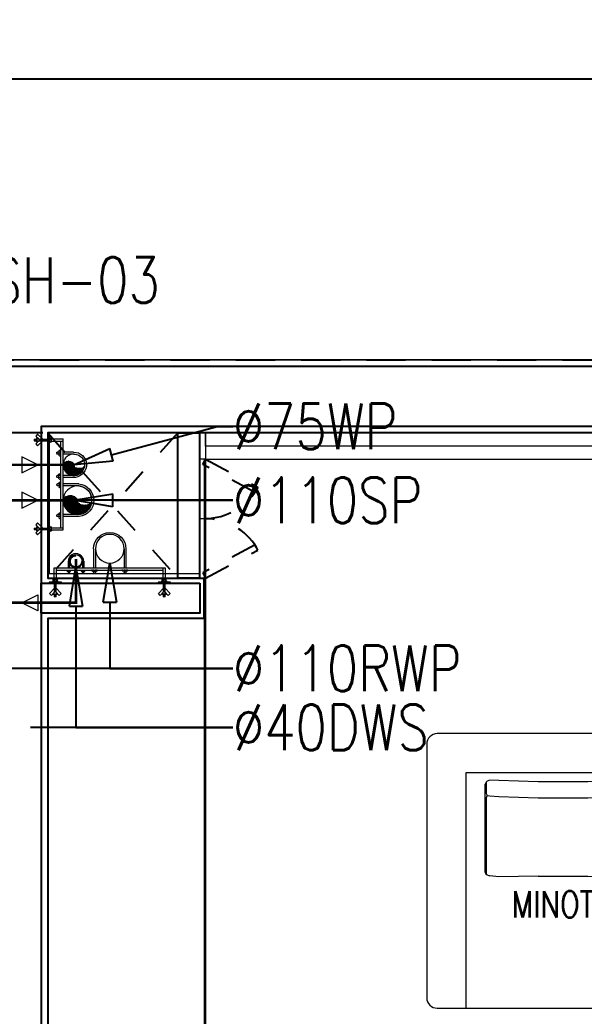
# Model space of a CAD drawing. Header units: metres. Extents: x 42 to 199, y -121 to 268.
# Drawn here: x 110.679 to 112.839, y 43.192 to 47.002 of the extents above; entities that cross this region are included whole.
import ezdxf
from ezdxf import colors
from ezdxf.entities.mleader import LeaderData, LeaderLine
from ezdxf.math import Vec2, Vec3

# ---------------------------------------------------------------- set-up
doc = ezdxf.new("R2010")
doc.units = ezdxf.units.M
doc.header["$LTSCALE"] = 0.3
for name, pattern in [('ACAD_ISO04W100', [30, 24, -3, 0, -3]), ('DASHED', [0.75, 0.5, -0.25]), ('HIDDEN', [0.375, 0.25, -0.125])]:
    doc.linetypes.add(name, pattern=pattern)
doc.layers.get('0').update_dxf_attribs({"color": 8})
for name, color, linetype in [('A-Cols', 8, 'Continuous'), ('A-ELEVATION 3', 8, 'Continuous'), ('A-Hidden-Above', 8, 'HIDDEN'), ('A-TEXT ARCHITECURAL', 8, 'Continuous'), ('A-Wall-Full', 8, 'Continuous'), ('A-Wall-Plst', 8, 'Continuous')]:
    doc.layers.add(name, color=color, linetype=linetype)
for name, color, linetype, lineweight in [('A-Furniture', 8, 'Continuous', 0), ('AGI- TEXT', 7, 'Continuous', 0), ('AGI-EX RAIN WATER', 4, 'Continuous', 0), ('AGI-PHE-SWP', 6, 'Continuous', 0), ('AGI-PHE-WP', 5, 'ACAD_ISO04W100', 0), ('DA HOUSE ARCH LAYOUT', 8, 'Continuous', 9), ('PHE - DWS', 3, 'DASHED', 0), ('PHE CLAMP', 7, 'Continuous', 0), ('PHE-BWS', 3, 'Continuous', 0), ('PHE-CLAMP', 7, 'Continuous', 0), ('PHE-RWP', 4, 'HIDDEN', 0)]:
    doc.layers.add(name, color=color, linetype=linetype, lineweight=lineweight)
doc.styles.add('ROMANS', font='romans.shx', dxfattribs={"width": 0.8, "height": 0.5})
doc.styles.add('T225', font='romans.shx', dxfattribs={"width": 0.8, "height": 0.25})

# ---------------------------------------------------------------- blocks, each defined once
blk = doc.blocks.new('zw$2E0D')
for p, q in [((-1.24, 1.05), (0.04, 1.05)), ((0, 1.05), (0, 0)), ((-2.2923, 0.8648), (-2.2969, 0.8569)), ((-2.2969, 0.7322), (-2.2969, 0.8569)), ((-2.2923, 0.864), (-2.2887, 0.8679)), ((-2.2887, 0.8679), (-2.2923, 0.8648)), ((-2.2923, 0.864), (-2.2923, 0.8213)), ((-2.2785, 0.8715), (-2.2887, 0.8679)), ((-2.2443, 0.8702), (-2.2785, 0.8715)), ((-2.0931, 0.8656), (-2.2443, 0.8702)), ((-1.903, 0.8656), (-2.0931, 0.8656)), ((-1.7518, 0.8702), (-1.903, 0.8656)), ((-1.7176, 0.8715), (-1.7518, 0.8702)), ((-1.7074, 0.8679), (-1.7176, 0.8715)), ((-1.7038, 0.864), (-1.7074, 0.8679)), ((-1.7074, 0.8679), (-1.7038, 0.8648)), ((-1.7038, 0.8648), (-1.6992, 0.8569)), ((-1.7038, 0.8213), (-1.7038, 0.864)), ((-1.6992, 0.7334), (-1.6992, 0.8569)), ((-1.6685, 0.8648), (-1.6731, 0.8569)), ((-1.6731, 0.7322), (-1.6731, 0.8569)), ((-1.6685, 0.864), (-1.6649, 0.8679)), ((-1.6649, 0.8679), (-1.6685, 0.8648)), ((-1.6685, 0.864), (-1.6685, 0.8213)), ((-1.6547, 0.8715), (-1.6649, 0.8679)), ((-1.6205, 0.8702), (-1.6547, 0.8715)), ((-1.4693, 0.8656), (-1.6205, 0.8702)), ((-1.2792, 0.8656), (-1.4693, 0.8656)), ((-1.128, 0.8702), (-1.2792, 0.8656)), ((-1.0938, 0.8715), (-1.128, 0.8702)), ((-1.0836, 0.8679), (-1.0938, 0.8715)), ((-1.08, 0.864), (-1.0836, 0.8679)), ((-1.0836, 0.8679), (-1.08, 0.8648)), ((-1.08, 0.8648), (-1.0754, 0.8569)), ((-1.08, 0.8213), (-1.08, 0.864)), ((-1.0754, 0.7334), (-1.0754, 0.8569)), ((-2.2923, 0.8213), (-2.2887, 0.8129)), ((-2.2887, 0.8129), (-2.2923, 0.805)), ((-2.2923, 0.805), (-2.2923, 0.5118)), ((-2.2887, 0.8129), (-2.2785, 0.8117)), ((-2.2785, 0.8117), (-2.2443, 0.8096)), ((-2.2443, 0.8096), (-2.0931, 0.8042)), ((-2.0931, 0.8042), (-1.903, 0.8042)), ((-1.903, 0.8042), (-1.7518, 0.8096)), ((-1.7518, 0.8096), (-1.7176, 0.8117)), ((-1.7176, 0.8117), (-1.7074, 0.8129)), ((-1.7038, 0.8213), (-1.7074, 0.8129)), ((-1.7074, 0.8129), (-1.7038, 0.805)), ((-1.7038, 0.5118), (-1.7038, 0.805)), ((-1.6685, 0.8213), (-1.6649, 0.8129)), ((-1.6649, 0.8129), (-1.6685, 0.805)), ((-1.6685, 0.805), (-1.6685, 0.5118)), ((-1.6649, 0.8129), (-1.6547, 0.8117)), ((-1.6547, 0.8117), (-1.6205, 0.8096)), ((-1.6205, 0.8096), (-1.4693, 0.8042)), ((-1.4693, 0.8042), (-1.2792, 0.8042)), ((-1.2792, 0.8042), (-1.128, 0.8096)), ((-1.128, 0.8096), (-1.0938, 0.8117)), ((-1.0938, 0.8117), (-1.0836, 0.8129)), ((-1.08, 0.8213), (-1.0836, 0.8129)), ((-1.0836, 0.8129), (-1.08, 0.805)), ((-1.08, 0.5118), (-1.08, 0.805)), ((-2.2969, 0.5209), (-2.2969, 0.7322)), ((-1.6992, 0.7334), (-1.6992, 0.5209)), ((-1.6731, 0.5209), (-1.6731, 0.7322)), ((-1.0754, 0.7334), (-1.0754, 0.5209)), ((0.5314, 0.6996), (0.5342, 0.7337)), ((0.5403, 0.7475), (0.5342, 0.7337)), ((0.5378, 0.7439), (0.5403, 0.7475)), ((0.5403, 0.7475), (0.5494, 0.7521)), ((0.8335, 0.7475), (0.5403, 0.7475)), ((0.5494, 0.7521), (0.7607, 0.7521)), ((0.7607, 0.7521), (0.8854, 0.7521)), ((0.8414, 0.7439), (0.8335, 0.7475)), ((0.8402, 0.7337), (0.8381, 0.6996)), ((0.8414, 0.7439), (0.8402, 0.7337)), ((0.8498, 0.7475), (0.8414, 0.7439)), ((0.8925, 0.7475), (0.8498, 0.7475)), ((0.8933, 0.7475), (0.8854, 0.7521)), ((0.8925, 0.7475), (0.8964, 0.7439)), ((0.8964, 0.7439), (0.8933, 0.7475)), ((0.9, 0.7337), (0.8964, 0.7439)), ((0.8987, 0.6996), (0.9, 0.7337)), ((0.5336, 0.5483), (0.5314, 0.6996)), ((0.8381, 0.6996), (0.8327, 0.5483)), ((0.8941, 0.5483), (0.8987, 0.6996)), ((0.5336, 0.5483), (0.5336, 0.3583)), ((0.8327, 0.5483), (0.8327, 0.3583)), ((0.8941, 0.3583), (0.8941, 0.5483)), ((-2.2923, 0.5118), (-2.2969, 0.5209)), ((-2.2887, 0.5094), (-2.2923, 0.5118)), ((-2.2923, 0.5118), (-2.2785, 0.5057)), ((-2.2443, 0.5029), (-2.2785, 0.5057)), ((-2.0931, 0.5051), (-2.2443, 0.5029)), ((-2.0931, 0.5051), (-1.903, 0.5051)), ((-1.903, 0.5051), (-1.7518, 0.5029)), ((-1.7176, 0.5057), (-1.7518, 0.5029)), ((-1.7038, 0.5118), (-1.7176, 0.5057)), ((-1.7074, 0.5094), (-1.7038, 0.5118)), ((-1.7038, 0.5118), (-1.6992, 0.5209)), ((-1.6685, 0.5118), (-1.6731, 0.5209)), ((-1.6649, 0.5094), (-1.6685, 0.5118)), ((-1.6685, 0.5118), (-1.6547, 0.5057)), ((-1.6205, 0.5029), (-1.6547, 0.5057)), ((-1.4693, 0.5051), (-1.6205, 0.5029)), ((-1.4693, 0.5051), (-1.2792, 0.5051)), ((-1.2792, 0.5051), (-1.128, 0.5029)), ((-1.0938, 0.5057), (-1.128, 0.5029)), ((-1.08, 0.5118), (-1.0938, 0.5057)), ((-1.0836, 0.5094), (-1.08, 0.5118)), ((-1.08, 0.5118), (-1.0754, 0.5209)), ((0.5336, 0.3583), (0.5314, 0.207)), ((0.8327, 0.3583), (0.8381, 0.207)), ((0.8987, 0.207), (0.8941, 0.3583)), ((0.5342, 0.1728), (0.5314, 0.207)), ((0.8381, 0.207), (0.8402, 0.1728)), ((0.9, 0.1728), (0.8987, 0.207)), ((0.5403, 0.159), (0.5342, 0.1728)), ((0.5378, 0.1626), (0.5403, 0.159)), ((0.5403, 0.159), (0.5494, 0.1544)), ((0.5403, 0.159), (0.8335, 0.159)), ((0.7619, 0.1544), (0.5494, 0.1544)), ((0.7619, 0.1544), (0.8854, 0.1544)), ((0.8414, 0.1626), (0.8335, 0.159)), ((0.8402, 0.1728), (0.8414, 0.1626)), ((0.8498, 0.159), (0.8414, 0.1626)), ((0.8498, 0.159), (0.8925, 0.159)), ((0.8933, 0.159), (0.8854, 0.1544)), ((0.8925, 0.159), (0.8964, 0.1626)), ((0.8964, 0.1626), (0.8933, 0.159)), ((0.8964, 0.1626), (0.9, 0.1728)), ((0.5403, 0.1237), (0.5342, 0.1099)), ((0.5378, 0.1201), (0.5403, 0.1237)), ((0.5403, 0.1237), (0.5494, 0.1283)), ((0.8335, 0.1237), (0.5403, 0.1237)), ((0.5494, 0.1283), (0.7607, 0.1283)), ((0.7607, 0.1283), (0.8854, 0.1283)), ((0.8414, 0.1201), (0.8335, 0.1237)), ((0.8414, 0.1201), (0.8402, 0.1099)), ((0.8498, 0.1237), (0.8414, 0.1201)), ((0.8925, 0.1237), (0.8498, 0.1237)), ((0.8933, 0.1237), (0.8854, 0.1283)), ((0.8925, 0.1237), (0.8964, 0.1201)), ((0.8964, 0.1201), (0.8933, 0.1237)), ((0.9, 0.1099), (0.8964, 0.1201)), ((0.5314, 0.0757), (0.5342, 0.1099)), ((0.8402, 0.1099), (0.8381, 0.0757)), ((0.8987, 0.0757), (0.9, 0.1099)), ((0.5336, -0.0755), (0.5314, 0.0757)), ((0.8381, 0.0757), (0.8327, -0.0755)), ((0.8941, -0.0755), (0.8987, 0.0757)), ((0.5336, -0.0755), (0.5336, -0.2656)), ((0.8327, -0.0755), (0.8327, -0.2656)), ((0.8941, -0.2656), (0.8941, -0.0755)), ((0.5336, -0.2656), (0.5314, -0.4168)), ((0.8327, -0.2656), (0.8381, -0.4168)), ((0.8987, -0.4168), (0.8941, -0.2656)), ((0.5342, -0.451), (0.5314, -0.4168)), ((0.8381, -0.4168), (0.8402, -0.451)), ((0.9, -0.451), (0.8987, -0.4168)), ((0.5403, -0.4648), (0.5342, -0.451)), ((0.8402, -0.451), (0.8414, -0.4612)), ((0.8964, -0.4612), (0.9, -0.451)), ((0.5378, -0.4612), (0.5403, -0.4648)), ((0.5403, -0.4648), (0.5494, -0.4694)), ((0.5403, -0.4648), (0.8335, -0.4648)), ((0.7619, -0.4694), (0.5494, -0.4694)), ((0.7619, -0.4694), (0.8854, -0.4694)), ((0.8414, -0.4612), (0.8335, -0.4648)), ((0.8498, -0.4648), (0.8414, -0.4612)), ((0.8498, -0.4648), (0.8925, -0.4648)), ((0.8933, -0.4648), (0.8854, -0.4694)), ((0.8925, -0.4648), (0.8964, -0.4612)), ((0.8964, -0.4612), (0.8933, -0.4648)), ((1.05, -0.82), (0, -0.82)), ((0.5403, -1.1752), (0.5342, -1.189)), ((0.5378, -1.1788), (0.5403, -1.1752)), ((0.5403, -1.1752), (0.5494, -1.1706)), ((0.5403, -1.1752), (0.8335, -1.1752)), ((0.7619, -1.1706), (0.5494, -1.1706)), ((0.7619, -1.1706), (0.8854, -1.1706)), ((0.8414, -1.1788), (0.8335, -1.1752)), ((0.8402, -1.189), (0.8414, -1.1788)), ((0.8498, -1.1752), (0.8414, -1.1788)), ((0.8498, -1.1752), (0.8925, -1.1752)), ((0.8933, -1.1752), (0.8854, -1.1706)), ((0.8925, -1.1752), (0.8964, -1.1788)), ((0.8964, -1.1788), (0.8933, -1.1752)), ((0.8964, -1.1788), (0.9, -1.189)), ((0.5342, -1.189), (0.5314, -1.2232)), ((0.8381, -1.2232), (0.8402, -1.189)), ((0.9, -1.189), (0.8987, -1.2232)), ((0.5336, -1.3744), (0.5314, -1.2232)), ((0.8327, -1.3744), (0.8381, -1.2232)), ((0.8987, -1.2232), (0.8941, -1.3744)), ((0.5336, -1.5645), (0.5336, -1.3744)), ((0.8327, -1.5645), (0.8327, -1.3744)), ((0.8941, -1.3744), (0.8941, -1.5645)), ((0.5336, -1.5645), (0.5314, -1.7157)), ((0.8381, -1.7157), (0.8327, -1.5645)), ((0.8941, -1.5645), (0.8987, -1.7157)), ((0.5314, -1.7157), (0.5342, -1.7499)), ((0.5403, -1.7637), (0.5342, -1.7499)), ((0.8402, -1.7499), (0.8381, -1.7157)), ((0.8414, -1.7601), (0.8402, -1.7499)), ((0.9, -1.7499), (0.8964, -1.7601)), ((0.8987, -1.7157), (0.9, -1.7499)), ((0.5378, -1.7601), (0.5403, -1.7637)), ((0.5403, -1.7637), (0.5494, -1.7683)), ((0.8335, -1.7637), (0.5403, -1.7637)), ((0.5494, -1.7683), (0.7607, -1.7683)), ((0.7607, -1.7683), (0.8854, -1.7683)), ((0.8414, -1.7601), (0.8335, -1.7637)), ((0.8498, -1.7637), (0.8414, -1.7601)), ((0.8925, -1.7637), (0.8498, -1.7637)), ((0.8933, -1.7637), (0.8854, -1.7683)), ((0.8925, -1.7637), (0.8964, -1.7601)), ((0.8964, -1.7601), (0.8933, -1.7637)), ((0.5342, -1.8128), (0.5314, -1.847)), ((0.5403, -1.799), (0.5342, -1.8128)), ((0.5378, -1.8026), (0.5403, -1.799)), ((0.5403, -1.799), (0.5494, -1.7944)), ((0.5403, -1.799), (0.8335, -1.799)), ((0.7619, -1.7944), (0.5494, -1.7944)), ((0.7619, -1.7944), (0.8854, -1.7944)), ((0.8414, -1.8026), (0.8335, -1.799)), ((0.8381, -1.847), (0.8402, -1.8128)), ((0.8402, -1.8128), (0.8414, -1.8026)), ((0.8498, -1.799), (0.8414, -1.8026)), ((0.8498, -1.799), (0.8925, -1.799)), ((0.8933, -1.799), (0.8854, -1.7944)), ((0.8925, -1.799), (0.8964, -1.8026)), ((0.8964, -1.8026), (0.8933, -1.799)), ((0.8964, -1.8026), (0.9, -1.8128)), ((0.9, -1.8128), (0.8987, -1.847)), ((0.5336, -1.9983), (0.5314, -1.847)), ((0.8327, -1.9983), (0.8381, -1.847)), ((0.8987, -1.847), (0.8941, -1.9983)), ((0.5336, -2.1883), (0.5336, -1.9983)), ((0.8327, -2.1883), (0.8327, -1.9983)), ((0.8941, -1.9983), (0.8941, -2.1883)), ((0.5336, -2.1883), (0.5314, -2.3396)), ((0.8381, -2.3396), (0.8327, -2.1883)), ((0.8941, -2.1883), (0.8987, -2.3396)), ((0.5314, -2.3396), (0.5342, -2.3737)), ((0.8402, -2.3737), (0.8381, -2.3396)), ((0.8987, -2.3396), (0.9, -2.3737)), ((0.5403, -2.3875), (0.5342, -2.3737)), ((0.5378, -2.3839), (0.5403, -2.3875)), ((0.5403, -2.3875), (0.5494, -2.3921)), ((0.8335, -2.3875), (0.5403, -2.3875)), ((0.5494, -2.3921), (0.7607, -2.3921)), ((0.7607, -2.3921), (0.8854, -2.3921)), ((0.8414, -2.3839), (0.8335, -2.3875)), ((0.8414, -2.3839), (0.8402, -2.3737)), ((0.8498, -2.3875), (0.8414, -2.3839)), ((0.8925, -2.3875), (0.8498, -2.3875)), ((0.8933, -2.3875), (0.8854, -2.3921)), ((0.8925, -2.3875), (0.8964, -2.3839)), ((0.8964, -2.3839), (0.8933, -2.3875)), ((0.9, -2.3737), (0.8964, -2.3839))]:
    blk.add_line(p, q)
for points in [[(-1.24, 1.05), (-2.48, 1.05, 0.414214), (-2.52, 1.01), (-2.52, 0.04, 0.414214), (-2.48, 0), (0, 0)], [(1.05, -0.9333), (1.05, 1.01, 0.414214), (1.01, 1.05), (0.04, 1.05, 0.414214), (0, 1.01), (0, -0.9333)], [(1.05, -0.7067), (1.05, -2.65, -0.414214), (1.01, -2.69), (0.04, -2.69, -0.414214), (0, -2.65), (0, -0.7067)]]:
    blk.add_lwpolyline(points, format="xyb")
for points in [[(-1.24, 1.05), (-1.24, 0.9), (-2.37, 0.9), (-2.37, 0)], [(0.9, -0.9333), (0.9, 0.9), (0, 0.9)], [(0.9, -0.7067), (0.9, -2.54), (0, -2.54)]]:
    blk.add_lwpolyline(points)
blk = doc.blocks.new('SCREEN')
at = {"layer": 'A-ELEVATION 3', "color": 8, "transparency": 33554559}
blk.add_lwpolyline([(208.066, -68.9831), (208.066, -72.9831), (217.9362, -72.9834), (217.9362, -63.1829), (229.1209, -63.1836), (229.1209, -62.4331), (229.7213, -62.4331), (229.7204, -53.0491), (209.755, -53.0491)], dxfattribs=at)
blk = doc.blocks.new('BEAM LAYOUTS AND DEPTS AS PER SITE')
at = {"layer": 'A-Hidden-Above', "color": 8, "ltscale": 2}
blk.add_lwpolyline([(108.7562, 45.702), (113.6215, 45.702, 0.331688), (113.5171, 45.422), (108.7562, 45.422)], format="xyb", close=True, dxfattribs=at)
blk = doc.blocks.new('DA HOUSE ARCH LAYOUT')
at = {"color": 8, "transparency": 33554687}
blk.add_wipeout([(-11.75, 107.63), (-11.75, 78.6832), (-4.6699, 77.9793), (-4.6699, 87.3699), (20.9401, 87.3699), (20.94, 97.27), (30.1376, 97.27), (30.1376, 95.8004), (30.1509, 95.6202), (30.2068, 95.3936), (30.2908, 95.2058), (30.4267, 95.0082), (30.5877, 94.8493), (30.7469, 94.7385), (30.9156, 94.6565), (31.1167, 94.5963), (31.3676, 94.5704), (31.6721, 94.6087), (31.9475, 94.7157), (32.1814, 94.8781), (32.441, 95.1999), (32.4934, 95.3049), (32.5584, 95.4923), (32.5869, 95.6387), (32.5967, 95.8477), (32.5782, 96.0181), (32.5404, 96.1711), (32.4781, 96.3293), (32.428, 96.4237), (32.3565, 96.5318), (32.2288, 96.6615), (32.1161, 96.7764), (31.9914, 96.8605), (31.8786, 96.9192), (31.3843, 97.0303), (31.3843, 97.1695), (32.0248, 97.1695), (32.0248, 106.3305), (12.6625, 106.33), (12.6624, 107.63)], dxfattribs=at).dxf.layer = 'A-ELEVATION 3'
at = {"layer": 'A-ELEVATION 3', "color": 8, "transparency": 33554559}
blk.add_lwpolyline([(14.221, 105.4951), (14.1375, 105.4951), (14.1375, 106.05), (14.221, 106.05)], close=True, dxfattribs=at)
at = {"layer": 'A-Furniture', "color": 8}
for points in [[(14.244, 105.9501), (14.221, 105.9501), (14.221, 106.05), (14.244, 106.05)], [(14.244, 106.0501), (16.0058, 106.05), (15.9558, 106.0001), (14.244, 106.0001)], [(15.9558, 106.0001), (14.244, 106.0002), (14.244, 105.9501), (15.9558, 105.9501)], [(14.24, 105.9501), (14.221, 105.9501), (14.221, 105.7226), (14.24, 105.7226)], [(14.244, 105.7226), (14.24, 105.7226), (14.24, 105.9501), (14.244, 105.9501)], [(14.24, 105.4951), (14.221, 105.4951), (14.221, 105.7226), (14.24, 105.7226)], [(14.244, 99.96), (14.24, 99.96), (14.24, 105.7226), (14.244, 105.7226)], [(14.24, 105.3401), (13.6413, 105.3401), (13.64, 99.96), (14.24, 99.96)]]:
    blk.add_lwpolyline(points, close=True, dxfattribs=at)
at = {"layer": 'A-Hidden-Above', "color": 8}
for p, q in [((13.64, 106.05), (14.1375, 105.4951)), ((14.1375, 106.05), (13.64, 105.4951))]:
    blk.add_line(p, q, dxfattribs=at)
for points in [[(14.2332, 105.9298), (14.244, 105.9501), (14.4447, 105.8431), (14.4339, 105.8228)], [(14.2332, 105.5154), (14.244, 105.4951), (14.4447, 105.6022), (14.4339, 105.6225)]]:
    blk.add_lwpolyline(points, close=True, dxfattribs=at)
for centre, start, end in [((14.2405, 105.9569), 270.8532, 328.0442), ((14.2405, 105.4884), 31.9558, 89.1468)]:
    blk.add_arc(centre, 0.2343, start, end, dxfattribs=at)
at = {"layer": 'A-Wall-Full', "color": 8, "transparency": 33554687}
for points in [[(13.385, 103.3026), (13.385, 104.6224), (13.385, 104.8689), (13.385, 104.8753), (13.385, 106.075), (12.5275, 106.075), (12.5275, 106.3051), (20.9908, 106.3052)], [(20.8108, 106.0751), (13.615, 106.0751), (13.615, 99.935)]]:
    blk.add_lwpolyline(points, dxfattribs=at)
at = {"layer": 'A-Wall-Full', "color": 8, "ltscale": 0.25}
blk.add_lwpolyline([(14.2226, 105.4751), (14.2226, 105.3601), (13.615, 105.3601), (13.615, 105.4751)], close=True, dxfattribs=at)
at = {"layer": 'A-Wall-Plst', "color": 8}
for points in [[(19.36, 99.3), (19.36, 99.96), (20.7858, 99.96), (20.7858, 106.0501), (13.64, 106.05), (13.64, 105.4951), (14.2376, 105.4951), (14.2376, 105.3401), (13.64, 105.3401), (13.64, 99.96), (14.2476, 99.96), (14.2476, 99.68), (13.36, 99.68), (13.36, 101.58), (11.76, 101.58), (11.76, 99.96), (12.3602, 99.96), (12.3602, 99.68), (11.61, 99.68), (11.61, 99.3)], [(13.36, 103.31), (13.36, 104.8503), (12.45, 104.8503), (12.45, 105.05), (13.36, 105.05), (13.36, 106.05), (12.51, 106.05), (12.5125, 107.53), (12.6624, 107.53), (12.6625, 106.33), (32.0248, 106.3305)]]:
    blk.add_lwpolyline(points, dxfattribs=at)
at = {"layer": 'A-Cols', "color": 8}
blk.add_blockref('BEAM LAYOUTS AND DEPTS AS PER SITE', (-97.1462, 60.628), dxfattribs=at)
at = {"layer": 'A-Furniture', "color": 8}
blk.add_blockref('zw$2E0D', (17.6108, 103.8498), dxfattribs=at)
at = {"layer": 'A-Hidden-Above', "color": 8, "ltscale": 0.25}
blk.add_blockref('SCREEN', (-197.0961, 160.4531), dxfattribs=at)
at = {"layer": 'A-TEXT ARCHITECURAL', "color": 8, "insert": (15.466, 104.2968), "char_height": 0.1, "width": 2.786558, "attachment_point": 1, "style": 'ROMANS'}
blk.add_mtext('\\pxqc;MINOTTI - ALEXANDER 04 SYSTEM SOFA CONSIDERED', dxfattribs=at)
blk = doc.blocks.new('CARE - DWS')
at = {"layer": 'PHE - DWS', "ltscale": 0.025}
h = blk.add_hatch(color=256, dxfattribs=at)
h.paths.add_polyline_path([(0, 24.5, -0.404273), (24.5, 0.8), (24.5, -0.8, -0.382059), (1.9, -24.4), (-1.9, -24.4, -0.962243)])
h.paths.add_polyline_path([(0, -21.2, 1), (0, 21.2, 1)], flags=16)
for radius in [24.5, 21.2]:
    blk.add_circle((0, 0), radius, dxfattribs=at)
blk = doc.blocks.new('CLAMP DW')
at = {"layer": 'PHE CLAMP', "color": 7, "linetype": 'Continuous'}
for p, q in [((-29.5, 0.5), (-29.5, -24.5)), ((-24.5, 0.5), (-24.5, -24.5)), ((-33.9, -36.2), (-33.9, -32.7)), ((-21.5, -37.7), (-32.4, -37.7)), ((-29.5, -32.7), (-29.5, -41.6)), ((-24.5, -32.7), (-24.5, -41.6)), ((-20, -36.2), (-20, -32.7)), ((20, -36.2), (20, -32.7)), ((21.5, -37.7), (32.4, -37.7)), ((24.5, -32.7), (24.5, -41.6)), ((29.5, -32.7), (29.5, -41.6)), ((33.9, -36.2), (33.9, -32.7)), ((-26, -43.1), (-28, -43.1)), ((26, -43.1), (28, -43.1))]:
    blk.add_line(p, q, dxfattribs=at)
at = {"layer": 'PHE CLAMP', "color": 7}
for p, q in [((29.5, 0.4), (29.5, -24.5)), ((24.5, -1), (24.5, -24.5))]:
    blk.add_line(p, q, dxfattribs=at)
for radius in [29.5, 24.5]:
    blk.add_arc((0, 0), radius, 357.8789, 182.4754, dxfattribs=at)
at = {"layer": 'PHE CLAMP', "color": 7, "linetype": 'Continuous'}
for centre, start, end in [((-32.4, -36.2), 180.0001, 270.0001), ((-21.5, -36.2), 270.0001, 0.0001), ((21.5, -36.2), 180.0001, 270.0001), ((32.4, -36.2), 270.0001, 0.0001), ((-28, -41.6), 180.0001, 270.0001), ((-26, -41.6), 270.0001, 0.0001), ((26, -41.6), 180.0001, 270.0001), ((28, -41.6), 270.0001, 0.0001)]:
    blk.add_arc(centre, 1.5, start, end, dxfattribs=at)
at = {"layer": 'PHE - DWS', "rotation": 180}
blk.add_blockref('CARE - DWS', (0, 0), dxfattribs=at)
blk = doc.blocks.new('GFHDGFGHFD')
at = {"layer": 'PHE-CLAMP'}
for p, q in [((63431.1, -422.1), (63427, -422.1)), ((63427, -422.1), (63427, -469.2)), ((63431.1, -422.1), (63427, -422.1)), ((63427, -422.1), (63427, -469.2)), ((63431.1, -469.2), (63431.1, -422.1)), ((63431.1, -469.2), (63431.1, -422.1)), ((63416.2, -441.5), (63371.8, -441.5)), ((63416.2, -441.5), (63371.8, -441.5)), ((63416.2, -449.9), (63371.8, -449.9)), ((63416.2, -449.9), (63371.8, -449.9)), ((63416.2, -452.9), (63416.2, -438.6)), ((63416.2, -452.9), (63416.2, -438.6)), ((63424.4, -442.2), (63416.2, -442.2)), ((63424.4, -442.2), (63416.2, -442.2)), ((63424.4, -449.1), (63416.2, -449.1)), ((63424.4, -449.1), (63416.2, -449.1)), ((63424.4, -437.9), (63416.8, -437.9)), ((63424.4, -437.9), (63416.8, -437.9)), ((63424.4, -453.5), (63416.8, -453.5)), ((63424.4, -453.5), (63416.8, -453.5)), ((63424.4, -456), (63424.4, -435.4)), ((63424.4, -456), (63424.4, -435.4)), ((63427, -455.9), (63427, -435.4)), ((63427, -455.9), (63427, -435.4)), ((63464.3, -442.8), (63431.1, -442.7)), ((63464.3, -442.8), (63431.1, -442.7)), ((63464.3, -448.9), (63431.1, -448.8)), ((63464.3, -448.9), (63431.1, -448.8)), ((63432, -443.7), (63431.2, -447.8)), ((63432, -443.7), (63431.2, -447.8)), ((63435.4, -443.7), (63434.6, -447.8)), ((63435.4, -443.7), (63434.6, -447.8)), ((63438.7, -443.7), (63438, -447.8)), ((63438.7, -443.7), (63438, -447.8)), ((63442.1, -443.7), (63441.3, -447.8)), ((63442.1, -443.7), (63441.3, -447.8)), ((63445.4, -443.7), (63444.7, -447.8)), ((63445.4, -443.7), (63444.7, -447.8)), ((63448.8, -443.7), (63448.1, -447.9)), ((63448.8, -443.7), (63448.1, -447.9)), ((63470.6, -423.1), (63450, -442.8)), ((63470.6, -423.1), (63450, -442.8)), ((63470.6, -468.5), (63450, -448.9)), ((63470.6, -468.5), (63450, -448.9)), ((63452.2, -443.7), (63451.4, -447.9)), ((63452.2, -443.7), (63451.4, -447.9)), ((63455.5, -443.7), (63454.8, -447.9)), ((63455.5, -443.7), (63454.8, -447.9)), ((63458.9, -443.8), (63458.1, -447.9)), ((63458.9, -443.8), (63458.1, -447.9)), ((63462.3, -443.8), (63461.5, -447.9)), ((63462.3, -443.8), (63461.5, -447.9)), ((63477.7, -430.6), (63464.3, -443.4)), ((63477.7, -430.6), (63464.3, -443.4)), ((63464.3, -442.8), (63464.3, -448.9)), ((63464.3, -442.8), (63464.3, -448.9)), ((63477.7, -461.1), (63464.3, -448.2)), ((63477.7, -461.1), (63464.3, -448.2)), ((63474.9, -449.8), (63465.9, -449.8)), ((63474.9, -449.8), (63465.9, -449.8)), ((63474.9, -441.8), (63466, -441.8)), ((63474.9, -441.8), (63466, -441.8)), ((63474.9, -453.6), (63469.9, -453.6)), ((63474.9, -453.6), (63469.9, -453.6)), ((63474.9, -438), (63470, -438)), ((63474.9, -438), (63470, -438)), ((63470.6, -423.1), (63477.7, -430.6)), ((63470.6, -423.1), (63477.7, -430.6)), ((63477.7, -461.1), (63470.6, -468.5)), ((63477.7, -461.1), (63470.6, -468.5)), ((63474.9, -438), (63474.9, -453.6)), ((63474.9, -438), (63474.9, -453.6)), ((63483.6, -442.7), (63474.9, -442.7)), ((63483.6, -442.7), (63474.9, -442.7)), ((63483.6, -448.9), (63474.9, -448.9)), ((63483.6, -448.9), (63474.9, -448.9)), ((63475.9, -443.7), (63475.1, -447.9)), ((63475.9, -443.7), (63475.1, -447.9)), ((63479.2, -443.7), (63478.5, -447.9)), ((63479.2, -443.7), (63478.5, -447.9)), ((63482.6, -443.7), (63481.8, -447.9)), ((63482.6, -443.7), (63481.8, -447.9)), ((63483.6, -446.2), (63483.5, -447.9)), ((63483.6, -446.2), (63483.5, -447.9)), ((63483.6, -442.7), (63483.6, -448.9)), ((63483.6, -442.7), (63483.6, -448.9)), ((63427, -469.2), (63431.1, -469.2)), ((63427, -469.2), (63431.1, -469.2))]:
    blk.add_line(p, q, dxfattribs=at)
for centre, radius, start, end in [((63416.9, -438.6), 0.714, 86.3892, 184.5821), ((63416.9, -438.6), 0.714, 86.3892, 184.5821), ((63416.9, -452.8), 0.714, 184.5821, 273.6108), ((63416.9, -452.8), 0.714, 184.5821, 273.6108), ((63425.7, -435.6), 1.3, 2.4898, 174.4637), ((63425.7, -435.6), 1.3, 2.4898, 174.4637), ((63425.7, -455.9), 1.3, 185.5363, 357.5102), ((63425.7, -455.9), 1.3, 185.5363, 357.5102), ((63433.4, -444.2), 1.48, 97.2171, 160.8708), ((63433.4, -444.2), 1.48, 97.2171, 160.8708), ((63433.2, -447.3), 1.48, 284.7336, 340.8045), ((63433.2, -447.3), 1.48, 284.7336, 340.8045), ((63436.8, -444.2), 1.48, 97.2171, 160.8708), ((63436.8, -444.2), 1.48, 97.2171, 160.8708), ((63436.6, -447.3), 1.48, 284.265, 340.8045), ((63436.6, -447.3), 1.48, 284.265, 340.8045), ((63440.1, -444.2), 1.48, 97.2171, 160.8708), ((63440.1, -444.2), 1.48, 97.2171, 160.8708), ((63439.9, -447.3), 1.48, 284.7336, 340.8045), ((63439.9, -447.3), 1.48, 284.7336, 340.8045), ((63443.5, -444.2), 1.48, 97.2171, 160.8708), ((63443.5, -444.2), 1.48, 97.2171, 160.8708), ((63443.3, -447.4), 1.48, 284.265, 340.8045), ((63443.3, -447.4), 1.48, 284.265, 340.8045), ((63446.8, -444.2), 1.48, 97.2171, 160.8708), ((63446.8, -444.2), 1.48, 97.2171, 160.8708), ((63446.7, -447.4), 1.48, 283.7809, 340.8045), ((63446.7, -447.4), 1.48, 283.7809, 340.8045), ((63450.2, -444.2), 1.48, 97.2171, 160.8708), ((63450.2, -444.2), 1.48, 97.2171, 160.8708), ((63450, -447.4), 1.48, 277.2171, 340.8045), ((63450, -447.4), 1.48, 277.2171, 340.8045), ((63453.6, -444.2), 1.48, 97.2171, 160.8708), ((63453.6, -444.2), 1.48, 97.2171, 160.8708), ((63453.4, -447.4), 1.48, 277.2171, 340.8045), ((63453.4, -447.4), 1.48, 277.2171, 340.8045), ((63456.9, -444.2), 1.48, 97.2171, 160.8708), ((63456.9, -444.2), 1.48, 97.2171, 160.8708), ((63456.7, -447.4), 1.48, 277.2171, 340.8045), ((63456.7, -447.4), 1.48, 277.2171, 340.8045), ((63460.3, -444.2), 1.48, 97.2171, 160.8708), ((63460.3, -444.2), 1.48, 97.2171, 160.8708), ((63460.1, -447.4), 1.48, 277.2171, 340.8045), ((63460.1, -447.4), 1.48, 277.2171, 340.8045), ((63463.7, -444.2), 1.48, 97.2171, 160.8708), ((63463.7, -444.2), 1.48, 97.2171, 160.8708), ((63473.7, -447.4), 1.48, 326.9849, 340.8045), ((63473.7, -447.4), 1.48, 326.9849, 340.8045), ((63477.2, -444.2), 1.48, 97.2171, 160.8708), ((63477.2, -444.2), 1.48, 97.2171, 160.8708), ((63477.1, -447.4), 1.48, 277.2171, 340.8045), ((63477.1, -447.4), 1.48, 277.2171, 340.8045), ((63480.6, -444.2), 1.48, 97.2171, 160.8708), ((63480.6, -444.2), 1.48, 97.2171, 160.8708), ((63480.4, -447.4), 1.48, 277.2171, 340.8045), ((63480.4, -447.4), 1.48, 277.2171, 340.8045), ((63482.1, -447.4), 1.48, 277.2171, 340.8045), ((63482.1, -447.4), 1.48, 277.2171, 340.8045), ((63484, -444.2), 1.48, 103.7329, 160.8708), ((63484, -444.2), 1.48, 103.7329, 160.8708)]:
    blk.add_arc(centre, radius, start, end, dxfattribs=at)
blk = doc.blocks.new('RWP - RISER 160')
at = {"layer": 'PHE CLAMP'}
for p, q in [((-98.9, 122.5), (-98.9, 115.5)), ((-95.9, 125.5), (-74.1, 125.5)), ((-90, 115.5), (-90, 133.3)), ((-87, 136.3), (-83, 136.3)), ((-80, 115.5), (-80, 133.3)), ((-71.1, 122.5), (-71.1, 115.5)), ((71.1, 122.5), (71.1, 115.5)), ((95.9, 125.5), (74.1, 125.5)), ((80, 115.5), (80, 133.3)), ((87, 136.3), (83, 136.3)), ((90, 115.5), (90, 133.3)), ((98.9, 122.5), (98.9, 115.5)), ((-90, 0), (-90, 106.6)), ((-80, 0), (-80, 106.6)), ((80, 0), (80, 106.6)), ((90, 0), (90, 106.6))]:
    blk.add_line(p, q, dxfattribs=at)
for centre, radius, start, end in [((-95.9, 122.5), 3, 89.9999, 179.9999), ((-87, 133.3), 3, 89.9999, 179.9999), ((-83, 133.3), 3, 359.9999, 89.9999), ((-74.1, 122.5), 3, 359.9999, 89.9999), ((74.1, 122.5), 3, 90.0001, 180.0001), ((83, 133.3), 3, 90.0001, 180.0001), ((87, 133.3), 3, 0.0001, 90.0001), ((95.9, 122.5), 3, 0.0001, 90.0001), ((0, 0), 90, 180, 0)]:
    blk.add_arc(centre, radius, start, end, dxfattribs=at)
at = {"layer": 'PHE-RWP', "linetype": 'ByBlock'}
blk.add_circle((0, 0), 80, dxfattribs=at)
blk = doc.blocks.new('CLAMP WP')
at = {"layer": 'AGI-PHE-WP'}
h = blk.add_hatch(dxfattribs=at)
h.set_pattern_fill('TRANS', color=256, scale=6.818182, angle=225)
h.set_pattern_definition([(225, (532564.4781, 31482.1117), (1.20529565, -1.20529565), []), (225, (532565.0808, 31481.509), (1.20529565, -1.20529565), [0.8522727273, -0.8522727273])])
edge = h.paths.add_edge_path()
edge.add_ellipse((0, -18.6), major_axis=(0, 18.8), ratio=0.669444, start_angle=180, end_angle=360, ccw=False)
edge.add_ellipse((0, 18.9), major_axis=(0, 18.7), ratio=0.669497, start_angle=0.0002, end_angle=180, ccw=False)
edge.add_line((-2.8, 37.8), (-13, 35.3))
edge.add_arc((1.6, -1), 39.1, 471.8215, 538.29)
edge.add_arc((0, 0.1), 37.5, 540, 630.0969)
blk.add_circle((0, 0.1), 37.5, dxfattribs=at)
at = {"layer": 'PHE CLAMP', "color": 7}
for p, q in [((-44.3, 5.4), (-44.3, -37.5)), ((-37.5, -1.4), (-37.5, -37.4)), ((37.5, -0.3), (37.5, -37.4)), ((44.3, -1), (44.4, -37.4)), ((-50.4, -50.4), (-50.4, -45.6)), ((-48.4, -52.5), (-33.5, -52.5)), ((-44.3, -45.6), (-44.3, -57.9)), ((-42.3, -59.9), (-39.5, -59.9)), ((-37.5, -45.6), (-37.5, -57.9)), ((-31.4, -50.4), (-31.4, -45.6)), ((31.4, -50.4), (31.4, -45.6)), ((48.4, -52.5), (33.5, -52.5)), ((37.5, -45.6), (37.5, -57.9)), ((42.3, -59.9), (39.6, -59.9)), ((44.4, -45.6), (44.4, -57.9)), ((50.7, -50.4), (50.7, -45.6))]:
    blk.add_line(p, q, dxfattribs=at)
for centre, radius, start, end in [((-0.2, -0.2), 44.5, 358.9451, 172.7968), ((0, 0), 37.5, 0.0193, 182.1093), ((-48.4, -50.4), 2.06, 180.0001, 270.0001), ((-42.3, -57.9), 2.06, 180.0001, 270.0001), ((-39.5, -57.9), 2.06, 270.0001, 0.0001), ((-33.5, -50.4), 2.06, 270.0001, 0.0001), ((33.5, -50.4), 2.06, 180.0001, 270.0001), ((39.6, -57.9), 2.06, 180.0001, 270.0001), ((42.3, -57.9), 2.06, 270.0001, 0.0001), ((48.6, -50.4), 2.06, 270.0001, 0.0001)]:
    blk.add_arc(centre, radius, start, end, dxfattribs=at)
blk = doc.blocks.new('CLAMP SW')
at = {"layer": 'AGI-PHE-SWP'}
h = blk.add_hatch(dxfattribs=at)
h.set_pattern_fill('TRANS', color=256, scale=9.903003, angle=225)
h.set_pattern_definition([(225, (772446.1752, 43722.3856), (1.750620177, -1.750620177), []), (225, (772447.0505, 43721.5103), (1.750620177, -1.750620177), [1.2378753985, -1.2378753985])])
edge = h.paths.add_edge_path()
edge.add_ellipse((0, -27.1), major_axis=(0, 27.2), ratio=0.669444, start_angle=180, end_angle=360, ccw=False)
edge.add_ellipse((0, 27.3), major_axis=(0, 27.2), ratio=0.669497, start_angle=0.0002, end_angle=180, ccw=False)
edge.add_line((0, 54.4), (-18.8, 51.1))
edge.add_arc((2.3, -1.6), 56.8, 111.8215, 178.29)
edge.add_arc((0, 0.1), 54.5, 180, 270.0969)
blk.add_circle((0, 0), 54.4, dxfattribs=at)
at = {"layer": 'PHE CLAMP', "color": 7}
for p, q in [((-61.9, 5.9), (-61.9, -54.5)), ((-54.5, 5.9), (-54.5, -54.5)), ((54.4, 5.6), (54.4, -54.5)), ((61.8, 4.8), (61.9, -54.5)), ((-68.5, -68), (-68.5, -62.8)), ((-66.3, -70.2), (-50.1, -70.2)), ((-61.9, -62.8), (-61.9, -76)), ((-54.5, -62.8), (-54.5, -76)), ((-47.9, -68), (-47.9, -62.8)), ((47.8, -68), (47.8, -62.8)), ((66.2, -70.2), (50.1, -70.2)), ((54.4, -62.8), (54.4, -76)), ((61.9, -62.8), (61.9, -76)), ((68.7, -68), (68.7, -62.8)), ((-59.7, -78.3), (-56.7, -78.3)), ((59.6, -78.3), (56.7, -78.3))]:
    blk.add_line(p, q, dxfattribs=at)
for centre, radius, start, end in [((-0.1, -0.3), 62.1, 4.7228, 174.2922), ((0, -0.4), 54.8, 6.2655, 173.4365), ((-66.3, -68), 2.23, 180.0001, 270.0001), ((-50.1, -68), 2.23, 270.0001, 0.0001), ((50.1, -68), 2.23, 180.0001, 270.0001), ((66.5, -68), 2.23, 270.0001, 0.0001), ((-59.7, -76), 2.23, 180.0001, 270.0001), ((-56.7, -76), 2.23, 270.0001, 0.0001), ((56.7, -76), 2.23, 180.0001, 270.0001), ((59.6, -76), 2.23, 270.0001, 0.0001)]:
    blk.add_arc(centre, radius, start, end, dxfattribs=at)
blk = doc.blocks.new('direction')
at = {"color": 0}
blk.add_lwpolyline([(-1.22, 2.45), (0, 0), (1.22, 2.45), (-1.22, 2.45)], dxfattribs=at)
blk = doc.blocks.new('_ClosedBlank')
at = {"color": 0, "linetype": 'ByBlock', "lineweight": -2}
for p, q in [((-1, 0.167), (0, 0)), ((-1, 0.167), (-1, -0.167)), ((0, 0), (-1, -0.167))]:
    blk.add_line(p, q, dxfattribs=at)

msp = doc.modelspace()

# ---------------------------------------------------------------- block references
at = {"layer": 'DA HOUSE ARCH LAYOUT'}
msp.add_blockref('DA HOUSE ARCH LAYOUT', (97.1462, -60.628), dxfattribs=at)

# ---------------------------------------------------------------- next in the draw order: linework, layer by layer
at = {"layer": 'AGI- TEXT', "color": 7, "ltscale": 0.25, "elevation": -0.05}
msp.add_lwpolyline([(111.3672, 45.422), (110.7917, 45.422), (110.7917, 44.8839), (111.3672, 44.8839)], close=True, dxfattribs=at)
at = {"layer": 'AGI-PHE-SWP', "linetype": 'Continuous', "lineweight": -2, "elevation": -0.05}
msp.add_lwpolyline([(108.8062, 39.867, 0.01, 0.01, 0), (109.7887, 39.8669, 0.01, 0.01, 0), (109.9228, 40.0562, 0.01, 0.01, 0), (109.9233, 45.0724, 0.01, 0.01, 0), (109.9983, 45.1646, 0.01, 0.01, 0), (110.9045, 45.1646, 0.01, 0.01, 0)], format="xyseb", dxfattribs=at)
at = {"layer": 'AGI-PHE-WP', "linetype": 'ByBlock', "ltscale": 0.25, "const_width": 0.01, "elevation": -0.05}
msp.add_lwpolyline([(109.0834, 40.232), (109.9771, 40.2343), (110.0645, 40.3325), (110.0645, 45.208), (110.1395, 45.3002), (110.8859, 45.3002)], dxfattribs=at)
at = {"layer": 'PHE - DWS', "linetype": 'ByBlock', "ltscale": 0.25, "elevation": -0.05}
msp.add_lwpolyline([(110.8939, 44.9404, 0.01, 0.01, 0), (110.8939, 44.7727, 0.01, 0.01, 0), (110.6418, 44.7727, 0.01, 0.01, 0), (110.6418, 41.0397, 0.01, 0.01, 0), (108.7098, 41.0397, 0.01, 0.01, 0), (108.7098, 40.167, 0.01, 0.01, 0), (108.9402, 40.167, 0.01, 0.01, 0), (108.7098, 40.167, 0.01, 0.01, 0), (108.7098, 39.4852, 0.01, 0.01, 0), (108.9444, 39.4852, 0, 0, 0)], format="xyseb", dxfattribs=at)
at = {"layer": 'PHE-CLAMP'}
for p, q in [((110.8364, 45.0596, -0.05), (110.8364, 45.3912, -0.05)), ((110.8449, 45.0513, -0.05), (110.8449, 45.3995, -0.05)), ((110.8109, 44.9059, -0.05), (111.2362, 44.9059, -0.05)), ((110.8192, 44.8973, -0.05), (111.2279, 44.8973, -0.05))]:
    msp.add_line(p, q, dxfattribs=at)

# ---------------------------------------------------------------- next in the draw order: block references
at = {"layer": 'AGI-EX RAIN WATER', "xscale": -0.0006870492739757116, "yscale": 0.0006870492739757116, "zscale": 0.0006870492739757116, "rotation": 180}
msp.add_blockref('RWP - RISER 160', (111.0236, 44.9793, -0.05), dxfattribs=at)
at = {"layer": 'AGI-PHE-SWP', "xscale": -0.00100943602873165, "yscale": 0.00100943602873165, "zscale": 0.00100943602873165, "rotation": 270}
msp.add_blockref('CLAMP SW', (110.9, 45.1646, -0.05), dxfattribs=at)
at = {"layer": 'AGI-PHE-WP', "xscale": -0.001093689172505048, "yscale": 0.001093689172505048, "zscale": 0.001093689172505048, "rotation": 270}
msp.add_blockref('CLAMP WP', (110.8859, 45.3002, -0.05), dxfattribs=at)
at = {"layer": 'PHE CLAMP', "yscale": 0.02499999999999996, "zscale": 0.02499999999999996}
for p, xscale, rotation in [((110.7476, 45.3002, -0.05), 0.02499999999999996, 90), ((110.7476, 45.1646, -0.05), 0.02499999999999996, 90), ((110.6863, 44.7727, -0.05), -0.02499999999999996, 270)]:
    msp.add_blockref('direction', p, dxfattribs=dict(at, xscale=xscale, rotation=rotation))
at = {"layer": 'PHE-BWS', "xscale": 0.00100943602873165, "yscale": 0.00100943602873165, "zscale": 0.00100943602873165}
msp.add_blockref('CLAMP DW', (110.8939, 44.9307, -0.05), dxfattribs=at)
at = {"layer": 'PHE-CLAMP', "xscale": -0.0009914745083166722, "yscale": 0.0009914745083166722, "zscale": 0.0009914745083166722}
for p in [(173.6765, 45.8373, -0.05), (173.6765, 45.4974, -0.05)]:
    msp.add_blockref('GFHDGFGHFD', p, dxfattribs=at)
at = {"layer": 'PHE-CLAMP', "xscale": 0.0009914745083166722, "yscale": 0.0009914745083166722, "zscale": 0.0009914745083166722, "rotation": 270}
for p in [(111.257, 107.7374, -0.05), (111.674, 107.7374, -0.05)]:
    msp.add_blockref('GFHDGFGHFD', p, dxfattribs=at)

# ---------------------------------------------------------------- next in the draw order: texts
at = {"layer": 'AGI- TEXT', "color": 1, "insert": (228.4102, 46.4164, -0.05), "char_height": 0.175, "width": 117.843498, "attachment_point": 3, "rotation": 0.1573, "style": 'ROMANS'}
msp.add_mtext('\\pxql;SH-03', dxfattribs=at)

# ---------------------------------------------------------------- next in the draw order: leaders
at = {"layer": 'AGI-EX RAIN WATER'}
ml = msp.add_multileader_mtext('Standard', dxfattribs=at)
ml.set_content('%%C110RWP', color=1, style='T225')
ml.set_leader_properties()
ml.set_arrow_properties(name='CLOSEDBLANK')
ml.build(insert=Vec2(0, 0))
ml.multileader.update_dxf_attribs({"text_right_attachment_type": 6, "text_top_attachment_type": 0, "text_bottom_attachment_type": 0, "dogleg_length": 0.36, "arrow_head_size": 0.15})
ctx = ml.context
ctx.base_point, ctx.char_height, ctx.arrow_head_size, ctx.landing_gap_size, ctx.plane_origin = Vec3(111.4948, 44.5216, -0.05), 0.175, 0.15, 0, Vec3(2415.3748, 98.5662, -0.05)
ctx.right_attachment = 6
notes = []
notes.append((ctx, [(1, (1, 1, 0), (111.0236, 44.5216, -0.05), (1, 0), 0.4713, [(0, [(111.0236, 44.9243, -0.05)], 256, [])])]))
ctx.mtext.insert, ctx.mtext.flow_direction = Vec3(111.4948, 44.6091, -0.05), 5
at = {"layer": 'AGI-PHE-SWP', "linetype": 'Continuous', "lineweight": -2}
ml = msp.add_multileader_mtext('Standard', dxfattribs=at)
ml.set_content('%%C110SP', color=1, style='T225')
ml.set_leader_properties()
ml.set_arrow_properties(name='CLOSEDBLANK')
ml.build(insert=Vec2(0, 0))
ml.multileader.update_dxf_attribs({"text_right_attachment_type": 6, "text_top_attachment_type": 0, "text_bottom_attachment_type": 0, "dogleg_length": 0.36, "arrow_head_size": 0.15})
ctx = ml.context
ctx.base_point, ctx.char_height, ctx.arrow_head_size, ctx.landing_gap_size, ctx.plane_origin = Vec3(111.4948, 45.1646, -0.05), 0.175, 0.15, 0, Vec3(2415.7855, 99.2092, -0.05)
ctx.right_attachment = 6
notes.append((ctx, [(1, (1, 1, 0), (111.4343, 45.1646, -0.05), (1, 0), 0.0605, [(0, [(110.8857, 45.1646, -0.05)], 256, [])])]))
ctx.mtext.insert, ctx.mtext.flow_direction = Vec3(111.4948, 45.2521, -0.05), 5
at = {"layer": 'AGI-PHE-WP', "linetype": 'ByBlock', "ltscale": 0.25}
ml = msp.add_multileader_mtext('Standard', dxfattribs=at)
ml.set_content('%%C75WP', color=1, style='T225')
ml.set_leader_properties()
ml.set_arrow_properties(name='CLOSEDBLANK')
ml.build(insert=Vec2(0, 0))
ml.multileader.update_dxf_attribs({"text_right_attachment_type": 6, "text_top_attachment_type": 0, "text_bottom_attachment_type": 0, "dogleg_length": 0.36, "arrow_head_size": 0.15})
ctx = ml.context
ctx.base_point, ctx.char_height, ctx.arrow_head_size, ctx.landing_gap_size, ctx.plane_origin = Vec3(111.4948, 45.4471, -0.05), 0.175, 0.15, 0, Vec3(2415.7855, 99.3446, -0.05)
ctx.right_attachment = 6
notes.append((ctx, [(1, (1, 1, 0), (111.4343, 45.4471, -0.05), (1, 0), 0.0605, [(0, [(110.8857, 45.3, -0.05)], 256, [])])]))
ctx.mtext.insert, ctx.mtext.flow_direction = Vec3(111.4948, 45.5346, -0.05), 5
at = {"layer": 'PHE - DWS', "linetype": 'ByBlock', "ltscale": 0.25}
ml = msp.add_multileader_mtext('Standard', dxfattribs=at)
ml.set_content('%%C40DWS', color=1, style='T225')
ml.set_leader_properties()
ml.set_arrow_properties(name='CLOSEDBLANK')
ml.build(insert=Vec2(0, 0))
ml.multileader.update_dxf_attribs({"text_right_attachment_type": 6, "text_top_attachment_type": 0, "text_bottom_attachment_type": 0, "dogleg_length": 0.36, "arrow_head_size": 0.15})
ctx = ml.context
ctx.base_point, ctx.char_height, ctx.arrow_head_size, ctx.landing_gap_size, ctx.plane_origin = Vec3(111.4948, 44.2957, -0.05), 0.175, 0.15, 0, Vec3(2415.3748, 98.3403, -0.05)
ctx.right_attachment = 6
notes.append((ctx, [(1, (1, 1, 0), (110.8939, 44.2957, -0.05), (1, 0), 0.601, [(0, [(110.8939, 44.9093, -0.05)], 256, [])])]))
ctx.mtext.insert, ctx.mtext.flow_direction = Vec3(111.4948, 44.3832, -0.05), 5
for ctx, leaders in notes:
    for number, flags, end, landing, length, lines in leaders:
        leader = LeaderData()
        leader.index, (leader.has_last_leader_line, leader.has_dogleg_vector, leader.attachment_direction) = number, flags
        leader.last_leader_point, leader.dogleg_vector, leader.dogleg_length = Vec3(end), Vec3(landing), length
        for number, points, colour, breaks in lines:
            line = LeaderLine()
            line.index, line.vertices, line.color, line.breaks = number, Vec3.list(points), colors.encode_raw_color(colour), breaks
            leader.lines.append(line)
        ctx.leaders.append(leader)

doc.saveas('drawing.dxf')
